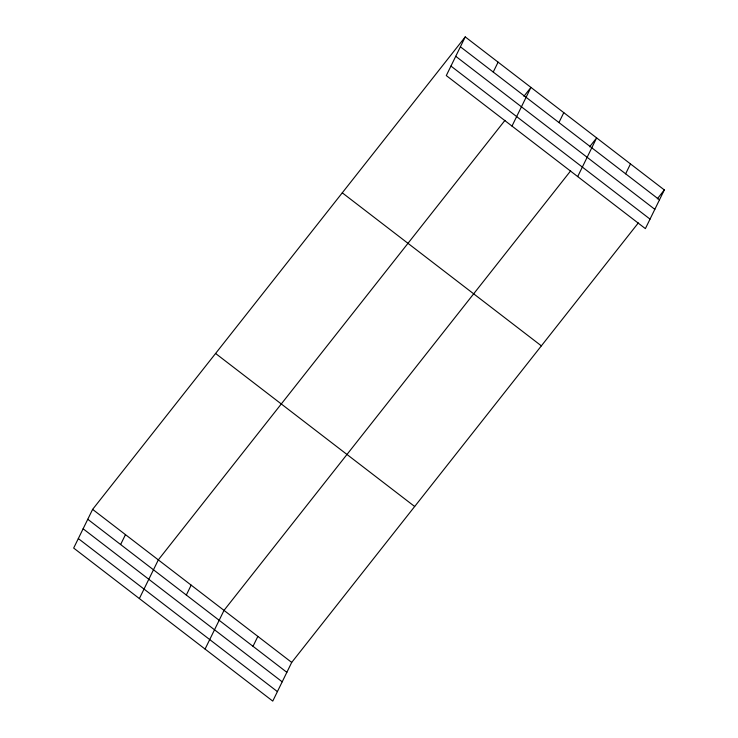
<?xml version="1.0" encoding="UTF-8"?>
<svg xmlns="http://www.w3.org/2000/svg" width="738" height="738" viewBox="0 0 738 738"><rect width="100%" height="100%" fill="white"/><g stroke="black" fill="none" stroke-linecap="round" stroke-linejoin="round"><path stroke-width="1.11" d="M465.244 36.9L446.296 75.58L645.381 228.614L664.329 189.934L465.244 36.9L92.619 509.386L73.671 548.066L272.756 701.1L291.704 662.42L638.333 222.904M120.617 544.543L125.469 534.635M139.371 598.564L158.319 559.884L504.949 120.368M186.317 595.04L191.17 585.142M205.063 649.071L224.011 610.391L570.64 170.865M493.242 72.047L498.095 62.149M253.005 646.303L257.857 636.405M511.997 126.078L530.945 87.398L523.915 96.309M558.943 122.554L563.795 112.656M577.688 176.585L596.636 137.905L589.616 146.816M625.63 173.817L630.483 163.919M657.3 198.845L664.329 189.934M460.392 46.798L659.477 199.832M455.743 56.3L654.827 209.334M450.946 66.079L650.03 219.112M342.275 192.821L541.36 345.854M215.588 353.465L414.673 506.499M92.619 509.386L291.704 662.42M87.767 519.284L286.851 672.318M83.117 528.786L282.202 681.82M78.32 538.574L277.405 691.607"/></g></svg>
